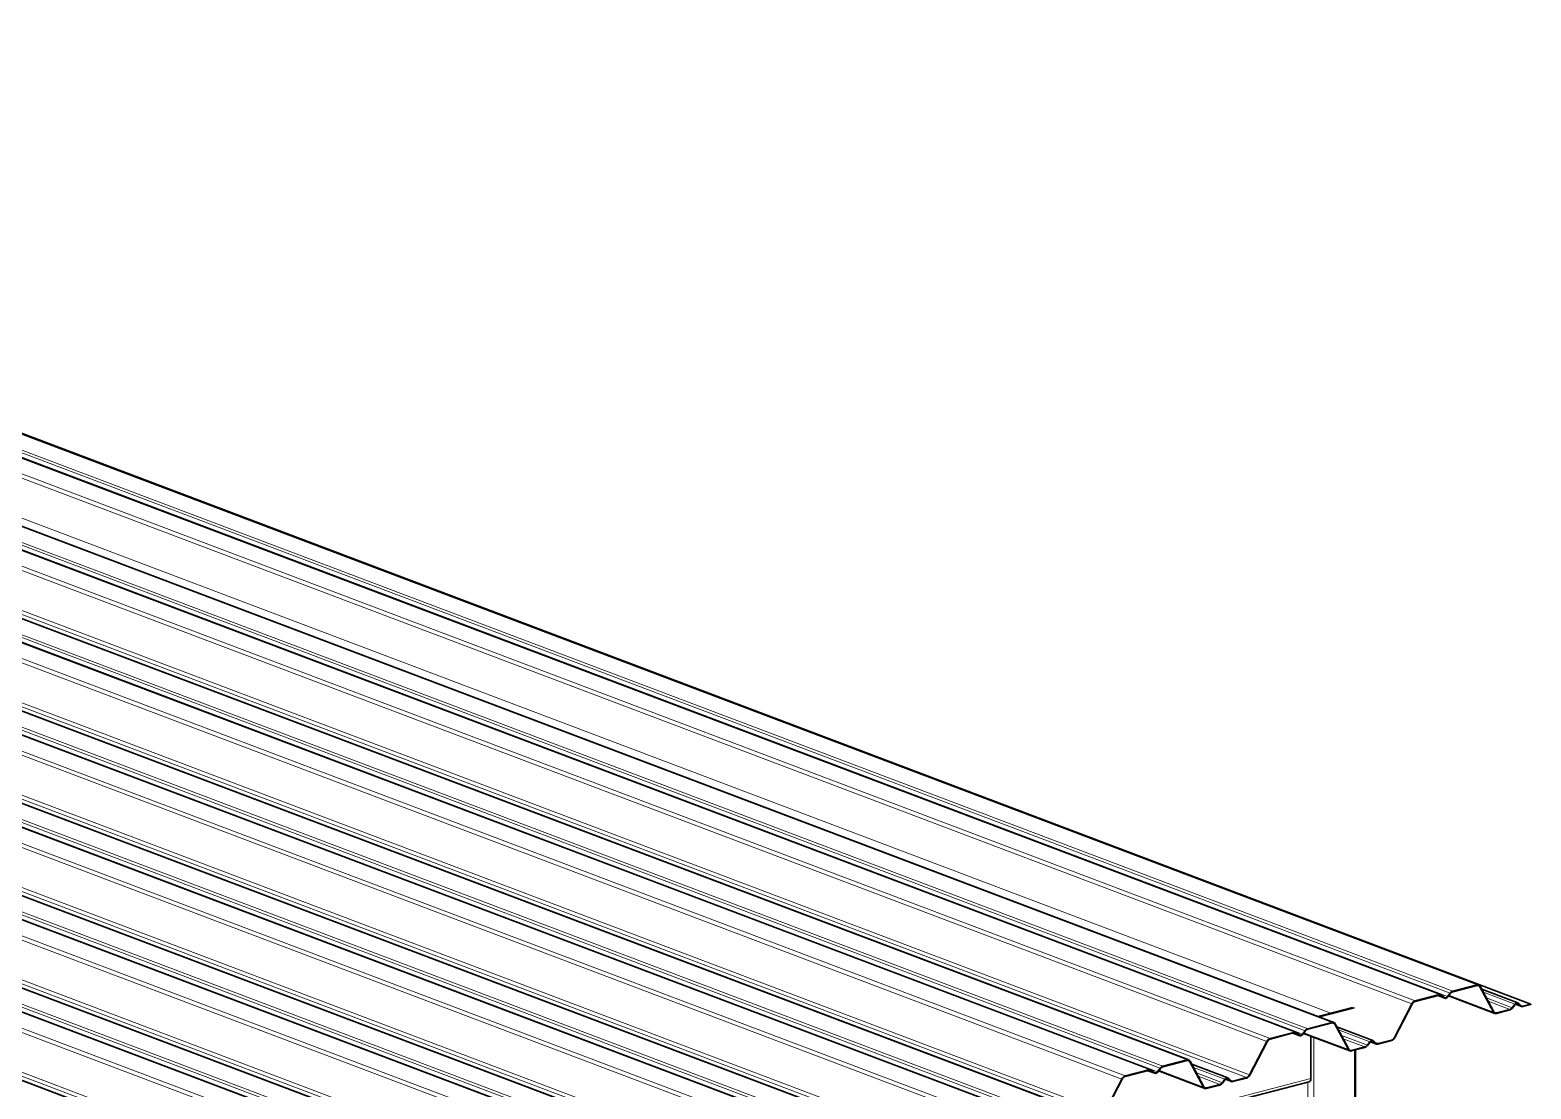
# Model space of a CAD drawing. Header units: millimetres. Extents: x 27997 to 40775, y -3198 to 5652.
# Drawn here: x 39212 to 40336, y 4531 to 5324 of the extents above; entities that cross this region are included whole.
import ezdxf

# ---------------------------------------------------------------- set-up
doc = ezdxf.new("R2010")
doc.units = ezdxf.units.MM
doc.linetypes.add('K5LT_BASIC', pattern=[0])
doc.linetypes.add('K5LT_THIN', pattern=[0])

msp = doc.modelspace()

# ---------------------------------------------------------------- linework, layer by layer
at = {"color": 5, "linetype": 'K5LT_THIN', "lineweight": 9}
for p, q in [((38233.216927, 5319.782057), (40187.324452, 4580.483029)), ((38327.211601, 5320.585452), (40246.958346, 4594.286164)), ((38331.074372, 5322.34293), (40249.450117, 4596.562334)), ((38360.00701, 5323.10008), (40267.818258, 4601.316359)), ((38369.299121, 5320.25605), (40273.643898, 4599.783801)), ((38372.327808, 5322.467449), (40275.617476, 4602.394381)), ((38375.400062, 5323.502908), (40277.590673, 4603.845646)), ((38404.3327, 5324.260058), (40295.958815, 4608.599671)), ((37817.727054, 5308.908925), (39923.547028, 4512.212408)), ((37846.659691, 5309.666076), (39941.915169, 4516.966433)), ((37858.98049, 5309.033445), (39949.714387, 4518.044455)), ((37862.052744, 5310.068903), (39951.687585, 4519.49572)), ((37890.985382, 5310.826054), (39970.055726, 4524.249745)), ((37984.980055, 5311.629449), (40029.68962, 4538.05288)), ((37988.842826, 5313.386927), (40032.181391, 4540.32905)), ((38017.775464, 5314.144077), (40050.549532, 4545.083075)), ((38027.067575, 5311.300047), (40056.375172, 4543.550517)), ((38030.096263, 5313.511446), (40058.34875, 4546.161097)), ((38033.168516, 5314.546905), (40060.321948, 4547.612362)), ((38062.101154, 5315.304055), (40078.690089, 4552.366387)), ((38156.095828, 5316.10745), (40138.323983, 4566.169522)), ((38159.958599, 5317.864928), (40140.815754, 4568.445692)), ((38188.891237, 5318.622079), (40159.183895, 4573.199717)), ((38198.183348, 5315.778048), (40165.009535, 4571.667159)), ((38201.212036, 5317.989448), (40166.983113, 4574.277739)), ((38204.284289, 5319.024906), (40168.956311, 4575.729004)), ((37377.638063, 5297.39205), (39644.152637, 4439.899818)), ((37471.632737, 5298.195444), (39703.786531, 4453.702954)), ((37475.495508, 5299.952923), (39706.278302, 4455.979124)), ((37504.428146, 5300.710073), (39724.646443, 4460.733148)), ((37513.720257, 5297.866043), (39730.472083, 4459.200591)), ((37516.748944, 5300.077442), (39732.445661, 4461.81117)), ((37519.821198, 5301.1129), (39734.418859, 4463.262436)), ((37548.753836, 5301.870051), (39752.787, 4468.01646)), ((37642.74851, 5302.673446), (39812.420894, 4481.819596)), ((37646.611281, 5304.430924), (39814.912665, 4484.095766)), ((37675.543919, 5305.188075), (39833.280806, 4488.84979)), ((37684.83603, 5302.344044), (39839.106446, 4487.317233)), ((37687.864717, 5304.555443), (39841.080024, 4489.927813)), ((37690.936971, 5305.590902), (39843.053222, 4491.379078)), ((37719.869609, 5306.348052), (39861.421363, 4496.133102)), ((37813.864282, 5307.151447), (39921.055257, 4509.936238)), ((37855.951803, 5306.822045), (39947.740809, 4515.433875)), ((38307.589334, 5298.074415), (40186.281726, 4587.307253)), ((37206.52229, 5292.914048), (39535.518274, 4411.783176)), ((37300.516964, 5293.717443), (39595.152168, 4425.586312)), ((37304.379735, 5295.474921), (39597.643939, 4427.862482)), ((37333.312373, 5296.232072), (39616.01208, 4432.616506)), ((37342.604484, 5293.388041), (39621.83772, 4431.083949)), ((37345.633172, 5295.599441), (39623.811298, 4433.694528)), ((37348.705425, 5296.634899), (39625.784496, 4435.145794)), ((37961.89859, 5287.544551), (40014.476818, 4510.991025)), ((37965.357789, 5289.118412), (40016.708254, 4513.029386)), ((38133.014363, 5292.022552), (40123.111181, 4539.107667)), ((38136.473561, 5293.596413), (40125.342617, 4541.146028)), ((37452.01047, 5275.684408), (39690.805166, 4428.67946)), ((37619.667045, 5278.588548), (39797.208092, 4454.757741)), ((37623.126243, 5280.162409), (39799.439529, 4456.796102)), ((37790.782818, 5283.066549), (39905.842455, 4482.874383)), ((37794.242016, 5284.64041), (39908.073892, 4484.912744)), ((37277.435499, 5269.632545), (39579.939366, 4398.524457)), ((37280.894697, 5271.206406), (39582.170803, 4400.562818)), ((37448.551272, 5274.110546), (39688.573729, 4426.641099)), ((40266.52503, 4600.581438), (40271.142588, 4598.834474)), ((40268.188918, 4600.971501), (40269.447199, 4600.495455)), ((40274.790576, 4600.807514), (40308.081469, 4588.212544)), ((40295.677458, 4608.126642), (40297.970204, 4607.259226)), ((40300.636144, 4603.033346), (40324.236184, 4594.104725)), ((40302.866311, 4598.83236), (40322.262606, 4591.494145)), ((40304.173735, 4596.369554), (40320.495563, 4590.194504)), ((40324.700915, 4594.17562), (40328.39288, 4592.778836)), ((40325.858637, 4594.757181), (40326.697491, 4594.439817)), ((40328.259212, 4593.48377), (40330.267979, 4592.723791)), ((40187.043095, 4580.01), (40189.335841, 4579.142583)), ((40308.471653, 4588.300706), (40310.383635, 4587.577345)), ((40157.890667, 4572.464796), (40162.508225, 4570.717832)), ((40159.554555, 4572.854859), (40160.812836, 4572.378813)), ((40166.156213, 4572.690872), (40199.447106, 4560.095902)), ((40173.502502, 2268.439541), (40173.502502, 4569.320307)), ((40192.001781, 4574.916704), (40215.601821, 4565.988082)), ((40194.231948, 4570.715718), (40213.628243, 4563.377503)), ((40195.539372, 4568.252912), (40211.8612, 4562.077862)), ((40216.066552, 4566.058978), (40219.758517, 4564.662194)), ((40217.224274, 4566.640539), (40218.063128, 4566.323175)), ((40199.83729, 4560.184064), (40201.749272, 4559.460703)), ((40203.920123, 2276.312201), (40203.920123, 4559.622352)), ((40219.624849, 4565.367128), (40221.633616, 4564.607149)), ((40049.256304, 4544.348154), (40053.873863, 4542.60119)), ((40050.920192, 4544.738217), (40052.178473, 4544.262171)), ((40057.52185, 4544.57423), (40090.812743, 4531.97926)), ((40078.408732, 4551.893358), (40080.701478, 4551.025941)), ((40083.367418, 4546.800062), (40106.967458, 4537.87144)), ((38763.428471, 4173.964209), (40171.329814, 4538.355891)), ((40085.597585, 4542.599076), (40104.99388, 4535.260861)), ((40086.905009, 4540.13627), (40103.226837, 4533.96122)), ((40107.432189, 4537.942336), (40111.124155, 4536.545552)), ((40108.589911, 4538.523897), (40109.428765, 4538.206533)), ((40110.990486, 4537.250486), (40112.999253, 4536.490507)), ((40169.157127, 2624.59306), (40169.157127, 4535.744334)), ((40091.202927, 4532.067422), (40093.114909, 4531.34406))]:
    msp.add_line(p, q, dxfattribs=at)
at = {"color": 5, "linetype": 'K5LT_BASIC', "lineweight": 30}
for p, q in [((38235.125725, 5319.469818), (40188.527641, 4580.437744)), ((40269.021447, 4601.271074), (38361.915807, 5322.787842)), ((40297.162004, 4608.554386), (38406.241497, 5323.94782)), ((39943.118359, 4516.921148), (37848.568489, 5309.353838)), ((39971.258915, 4524.20446), (37892.894179, 5310.513816)), ((40051.752722, 4545.03779), (38019.684262, 5313.831839)), ((40079.893278, 4552.321102), (38064.009952, 5314.991817)), ((40160.387084, 4573.154432), (38190.800035, 5318.309841)), ((37379.546861, 5297.079811), (39645.355826, 4439.854533)), ((37506.336943, 5300.397835), (39725.849633, 4460.687863)), ((39753.990189, 4467.971175), (37550.662634, 5301.557813)), ((37677.452716, 5304.875836), (39834.483996, 4488.804506)), ((39862.624552, 4496.087818), (37721.778406, 5306.035814)), ((38468.724574, 5300.807896), (40336.23978, 4594.269407)), ((37208.431088, 5292.60181), (39536.721464, 4411.737891)), ((39617.21527, 4432.571221), (37335.221171, 5295.919833)), ((40249.423606, 4596.155264), (40267.791747, 4600.909289)), ((40267.818258, 4601.316359), (40249.450117, 4596.562334)), ((40266.334939, 4600.532239), (40271.59533, 4598.542071)), ((40269.447199, 4600.495455), (40271.142588, 4598.834474)), ((40271.362235, 4599.193263), (40269.666845, 4600.854244)), ((40275.617476, 4602.394381), (40273.643898, 4599.783801)), ((40273.823542, 4599.528356), (40275.79712, 4602.138936)), ((40274.443013, 4600.34777), (40309.153935, 4587.21556)), ((40277.564163, 4603.438576), (40295.932304, 4608.192601)), ((40295.958815, 4608.599671), (40277.590673, 4603.845646)), ((40297.970204, 4607.259226), (40308.081469, 4588.212544)), ((40308.345735, 4588.51072), (40298.23447, 4607.557402)), ((40299.420977, 4605.322367), (40326.464396, 4595.091009)), ((40202.83378, 4591.59124), (40176.833697, 4584.861923)), ((40177.716272, 4584.528017), (40203.920123, 4591.310073)), ((40246.958346, 4594.286164), (40233.97698, 4569.26267)), ((40234.210804, 4569.093409), (40247.192169, 4594.116903)), ((40310.357124, 4587.170275), (40320.469052, 4589.787434)), ((40320.495563, 4590.194504), (40310.383635, 4587.577345)), ((40324.236184, 4594.104725), (40322.262606, 4591.494145)), ((40322.44225, 4591.2387), (40324.415828, 4593.849279)), ((40329.038278, 4592.362007), (40324.579957, 4594.048727)), ((40326.697491, 4594.439817), (40328.39288, 4592.778836)), ((40328.612527, 4593.137625), (40326.917137, 4594.798606)), ((40330.241468, 4592.316722), (40336.213269, 4593.862338)), ((40336.23978, 4594.269407), (40330.267979, 4592.723791)), ((40336.213269, 4593.862338), (40336.23978, 4594.269407)), ((40168.9298, 4575.321934), (40187.297941, 4580.075959)), ((40187.324452, 4580.483029), (40168.956311, 4575.729004)), ((40189.335841, 4579.142583), (40199.447106, 4560.095902)), ((40199.711372, 4560.394078), (40189.600107, 4579.440759)), ((40217.830033, 4566.974367), (40190.786614, 4577.205725)), ((40138.323983, 4566.169522), (40125.342617, 4541.146028)), ((40125.576441, 4540.976767), (40138.557807, 4566.000261)), ((40140.789243, 4568.038622), (40159.157384, 4572.792647)), ((40159.183895, 4573.199717), (40140.815754, 4568.445692)), ((40162.960967, 4570.425429), (40157.700576, 4572.415597)), ((40160.812836, 4572.378813), (40162.508225, 4570.717832)), ((40162.727872, 4571.076621), (40161.032483, 4572.737602)), ((40166.983113, 4574.277739), (40165.009535, 4571.667159)), ((40165.189179, 4571.411714), (40167.162757, 4574.022294)), ((40200.519572, 4559.098918), (40165.80865, 4572.231128)), ((40171.329814, 4570.142302), (40171.329814, 4538.355891)), ((40215.601821, 4565.988082), (40213.628243, 4563.377503)), ((40220.403916, 4564.245365), (40215.945594, 4565.932085)), ((40218.063128, 4566.323175), (40219.758517, 4564.662194)), ((40219.978164, 4565.020983), (40218.282775, 4566.681964)), ((40221.607105, 4564.20008), (40231.719033, 4566.817239)), ((40231.745544, 4567.224309), (40221.633616, 4564.607149)), ((40201.722761, 4559.053633), (40211.834689, 4561.670792)), ((40211.8612, 4562.077862), (40201.749272, 4559.460703)), ((40204.82008, 4559.855278), (40204.82008, 2276.874534)), ((40213.807887, 4563.122058), (40215.781465, 4565.732637)), ((40032.15488, 4539.92198), (40050.523021, 4544.676005)), ((40050.549532, 4545.083075), (40032.181391, 4540.32905)), ((40054.326604, 4542.308787), (40049.066213, 4544.298955)), ((40052.178473, 4544.262171), (40053.873863, 4542.60119)), ((40054.093509, 4542.959979), (40052.39812, 4544.62096)), ((40058.34875, 4546.161097), (40056.375172, 4543.550517)), ((40056.554816, 4543.295072), (40058.528394, 4545.905652)), ((40091.885209, 4530.982276), (40057.174287, 4544.114486)), ((40060.295437, 4547.205292), (40078.663578, 4551.959317)), ((40078.690089, 4552.366387), (40060.321948, 4547.612362)), ((40080.701478, 4551.025941), (40090.812743, 4531.97926)), ((40091.077009, 4532.277436), (40080.965744, 4551.324117)), ((40109.19567, 4538.857725), (40082.152252, 4549.089083)), ((40169.927017, 4535.943596), (38762.15574, 4171.585578)), ((40029.68962, 4538.05288), (40016.708254, 4513.029386)), ((40016.942078, 4512.860125), (40029.923444, 4537.883619)), ((40093.088398, 4530.936991), (40103.200326, 4533.55415)), ((40103.226837, 4533.96122), (40093.114909, 4531.34406)), ((40106.967458, 4537.87144), (40104.99388, 4535.260861)), ((40105.173524, 4535.005415), (40107.147102, 4537.615995)), ((40111.769553, 4536.128722), (40107.311231, 4537.815443)), ((40109.428765, 4538.206533), (40111.124155, 4536.545552)), ((40111.343801, 4536.904341), (40109.648412, 4538.565322)), ((40112.972742, 4536.083438), (40123.08467, 4538.700597)), ((40123.111181, 4539.107667), (40112.999253, 4536.490507))]:
    msp.add_line(p, q, dxfattribs=at)
for centre, major_axis, ratio, start_param, end_param in [((40267.564513, 4597.420119), (1.304718, 3.448616), 0.657856, 0, 0.4349708074), ((40267.564513, 4597.420119), (1.456935, 3.850955), 0.657856, 0, 0.4349708074), ((40267.564513, 4597.420119), (1.304718, 3.448616), 0.657856, -0.2809973012, 0), ((40267.564513, 4597.420119), (1.456935, 3.850955), 0.657856, -0.2809973012, 0), ((40272.617359, 4601.243487), (0.869812, 2.299077), 0.657856, -3.1415926536, -1.9906537376), ((40277.336928, 4599.949406), (1.456935, 3.850955), 0.657856, 0.4349708074, 1.150938916), ((40277.336928, 4599.949406), (-1.304718, -3.448616), 0.657856, -2.7066218462, -1.9906537376), ((40295.705069, 4604.703431), (1.304718, 3.448616), 0.657856, 0, 0.4349708074), ((40295.705069, 4604.703431), (1.456935, 3.850955), 0.657856, 0, 0.4349708074), ((40295.705069, 4604.703431), (1.304718, 3.448616), 0.657856, -0.5242617753, 0), ((40295.705069, 4604.703431), (1.456935, 3.850955), 0.657856, -0.5242617753, 0), ((40249.196371, 4592.666094), (1.456935, 3.850955), 0.657856, 0.4349708074, 1.39420339), ((40249.196371, 4592.666094), (-1.304718, -3.448616), 0.657856, -2.7066218462, -1.7473892636), ((40272.617359, 4601.243487), (-1.022029, -2.701416), 0.657856, -0.2809973012, 0), ((40272.617359, 4601.243487), (0.869812, 2.299077), 0.657856, 2.8605953523, 3.1415926536), ((40272.617359, 4601.243487), (-1.022029, -2.701416), 0.657856, 0, 1.150938916), ((40310.61087, 4591.066514), (-1.304718, -3.448616), 0.657856, -0.5242617753, 0), ((40320.722798, 4593.683674), (-1.456935, -3.850955), 0.657856, 0.4349708074, 1.150938916), ((40320.722798, 4593.683674), (1.304718, 3.448616), 0.657856, -2.7066218462, -1.9906537376), ((40325.442367, 4592.389593), (1.022029, 2.701416), 0.657856, 0, 1.150938916), ((40325.442367, 4592.389593), (-0.869812, -2.299077), 0.657856, -3.1415926536, -1.9906537376), ((40325.442367, 4592.389593), (-0.869812, -2.299077), 0.657856, 2.8605953523, 3.1415926536), ((40325.442367, 4592.389593), (1.022029, 2.701416), 0.657856, -0.2809973012, 0), ((40330.495213, 4596.212961), (-1.456935, -3.850955), 0.657856, -0.2809973012, 0), ((40330.495213, 4596.212961), (-1.304718, -3.448616), 0.657856, -0.2809973012, 0), ((40330.495213, 4596.212961), (-1.456935, -3.850955), 0.657856, 0, 0.4349708074), ((40330.495213, 4596.212961), (-1.304718, -3.448616), 0.657856, 0, 0.4349708074), ((40187.070707, 4576.586789), (1.304718, 3.448616), 0.657856, 0, 0.4349708074), ((40187.070707, 4576.586789), (1.456935, 3.850955), 0.657856, 0, 0.4349708074), ((40187.070707, 4576.586789), (1.304718, 3.448616), 0.657856, -0.5242617753, 0), ((40187.070707, 4576.586789), (1.456935, 3.850955), 0.657856, -0.5242617753, 0), ((40310.61087, 4591.066514), (-1.456935, -3.850955), 0.657856, -0.5242617753, 0), ((40310.61087, 4591.066514), (-1.456935, -3.850955), 0.657856, 0, 0.4349708074), ((40310.61087, 4591.066514), (-1.304718, -3.448616), 0.657856, 0, 0.4349708074), ((40140.562009, 4564.549452), (1.456935, 3.850955), 0.657856, 0.4349708074, 1.39420339), ((40140.562009, 4564.549452), (-1.304718, -3.448616), 0.657856, -2.7066218462, -1.7473892636), ((40158.93015, 4569.303477), (1.304718, 3.448616), 0.657856, 0, 0.4349708074), ((40158.93015, 4569.303477), (1.456935, 3.850955), 0.657856, 0, 0.4349708074), ((40158.93015, 4569.303477), (1.304718, 3.448616), 0.657856, -0.2809973012, 0), ((40158.93015, 4569.303477), (1.456935, 3.850955), 0.657856, -0.2809973012, 0), ((40163.982996, 4573.126845), (-1.022029, -2.701416), 0.657856, -0.2809973012, 0), ((40163.982996, 4573.126845), (0.869812, 2.299077), 0.657856, 2.8605953523, 3.1415926536), ((40163.982996, 4573.126845), (-1.022029, -2.701416), 0.657856, 0, 1.150938916), ((40163.982996, 4573.126845), (0.869812, 2.299077), 0.657856, -3.1415926536, -1.9906537376), ((40168.702565, 4571.832764), (1.456935, 3.850955), 0.657856, 0.4349708074, 1.150938916), ((40168.702565, 4571.832764), (-1.304718, -3.448616), 0.657856, -2.7066218462, -1.9906537376), ((40216.808004, 4564.272951), (1.022029, 2.701416), 0.657856, 0, 1.150938916), ((40216.808004, 4564.272951), (-0.869812, -2.299077), 0.657856, -3.1415926536, -1.9906537376), ((40216.808004, 4564.272951), (-0.869812, -2.299077), 0.657856, 2.8605953523, 3.1415926536), ((40216.808004, 4564.272951), (1.022029, 2.701416), 0.657856, -0.2809973012, 0), ((40231.972778, 4570.713479), (-1.456935, -3.850955), 0.657856, 0.4349708074, 1.39420339), ((40231.972778, 4570.713479), (1.304718, 3.448616), 0.657856, -2.7066218462, -1.7473892636), ((40201.976507, 4562.949872), (-1.456935, -3.850955), 0.657856, -0.5242617753, 0), ((40201.976507, 4562.949872), (-1.304718, -3.448616), 0.657856, -0.5242617753, 0), ((40201.976507, 4562.949872), (-1.456935, -3.850955), 0.657856, 0, 0.4349708074), ((40201.976507, 4562.949872), (-1.304718, -3.448616), 0.657856, 0, 0.4349708074), ((40212.088435, 4565.567032), (-1.456935, -3.850955), 0.657856, 0.4349708074, 1.150938916), ((40212.088435, 4565.567032), (1.304718, 3.448616), 0.657856, -2.7066218462, -1.9906537376), ((40221.86085, 4568.096319), (-1.456935, -3.850955), 0.657856, -0.2809973012, 0), ((40221.86085, 4568.096319), (-1.304718, -3.448616), 0.657856, -0.2809973012, 0), ((40221.86085, 4568.096319), (-1.456935, -3.850955), 0.657856, 0, 0.4349708074), ((40221.86085, 4568.096319), (-1.304718, -3.448616), 0.657856, 0, 0.4349708074), ((40050.295787, 4541.186835), (1.304718, 3.448616), 0.657856, 0, 0.4349708074), ((40050.295787, 4541.186835), (1.456935, 3.850955), 0.657856, 0, 0.4349708074), ((40050.295787, 4541.186835), (1.304718, 3.448616), 0.657856, -0.2809973012, 0), ((40050.295787, 4541.186835), (1.456935, 3.850955), 0.657856, -0.2809973012, 0), ((40055.348633, 4545.010203), (0.869812, 2.299077), 0.657856, -3.1415926536, -1.9906537376), ((40060.068202, 4543.716122), (1.456935, 3.850955), 0.657856, 0.4349708074, 1.150938916), ((40060.068202, 4543.716122), (-1.304718, -3.448616), 0.657856, -2.7066218462, -1.9906537376), ((40078.436344, 4548.470147), (1.304718, 3.448616), 0.657856, 0, 0.4349708074), ((40078.436344, 4548.470147), (1.456935, 3.850955), 0.657856, 0, 0.4349708074), ((40078.436344, 4548.470147), (1.304718, 3.448616), 0.657856, -0.5242617753, 0), ((40078.436344, 4548.470147), (1.456935, 3.850955), 0.657856, -0.5242617753, 0), ((40031.927646, 4536.43281), (1.456935, 3.850955), 0.657856, 0.4349708074, 1.39420339), ((40031.927646, 4536.43281), (-1.304718, -3.448616), 0.657856, -2.7066218462, -1.7473892636), ((40055.348633, 4545.010203), (-1.022029, -2.701416), 0.657856, -0.2809973012, 0), ((40055.348633, 4545.010203), (0.869812, 2.299077), 0.657856, 2.8605953523, 3.1415926536), ((40055.348633, 4545.010203), (-1.022029, -2.701416), 0.657856, 0, 1.150938916), ((40093.342144, 4534.83323), (-1.304718, -3.448616), 0.657856, -0.5242617753, 0), ((40103.454072, 4537.45039), (-1.456935, -3.850955), 0.657856, 0.4349708074, 1.150938916), ((40103.454072, 4537.45039), (1.304718, 3.448616), 0.657856, -2.7066218462, -1.9906537376), ((40108.173641, 4536.156309), (1.022029, 2.701416), 0.657856, 0, 1.150938916), ((40108.173641, 4536.156309), (-0.869812, -2.299077), 0.657856, -3.1415926536, -1.9906537376), ((40108.173641, 4536.156309), (-0.869812, -2.299077), 0.657856, 2.8605953523, 3.1415926536), ((40108.173641, 4536.156309), (1.022029, 2.701416), 0.657856, -0.2809973012, 0), ((40113.226487, 4539.979677), (-1.456935, -3.850955), 0.657856, -0.2809973012, 0), ((40113.226487, 4539.979677), (-1.304718, -3.448616), 0.657856, -0.2809973012, 0), ((40113.226487, 4539.979677), (-1.456935, -3.850955), 0.657856, 0, 0.4349708074), ((40113.226487, 4539.979677), (-1.304718, -3.448616), 0.657856, 0, 0.4349708074), ((40123.338415, 4542.596837), (-1.456935, -3.850955), 0.657856, 0.4349708074, 1.39420339), ((40123.338415, 4542.596837), (1.304718, 3.448616), 0.657856, -2.7066218462, -1.7473892636), ((40169.157127, 4538.918223), (-0.76989, 2.974628), 0.683013, 3.1415926536, 4.3501708352), ((40093.342144, 4534.83323), (-1.456935, -3.850955), 0.657856, -0.5242617753, 0), ((40093.342144, 4534.83323), (-1.456935, -3.850955), 0.657856, 0, 0.4349708074), ((40093.342144, 4534.83323), (-1.304718, -3.448616), 0.657856, 0, 0.4349708074)]:
    msp.add_ellipse(centre, major_axis=major_axis, ratio=ratio, start_param=start_param, end_param=end_param, dxfattribs=at)

doc.saveas('drawing.dxf')
